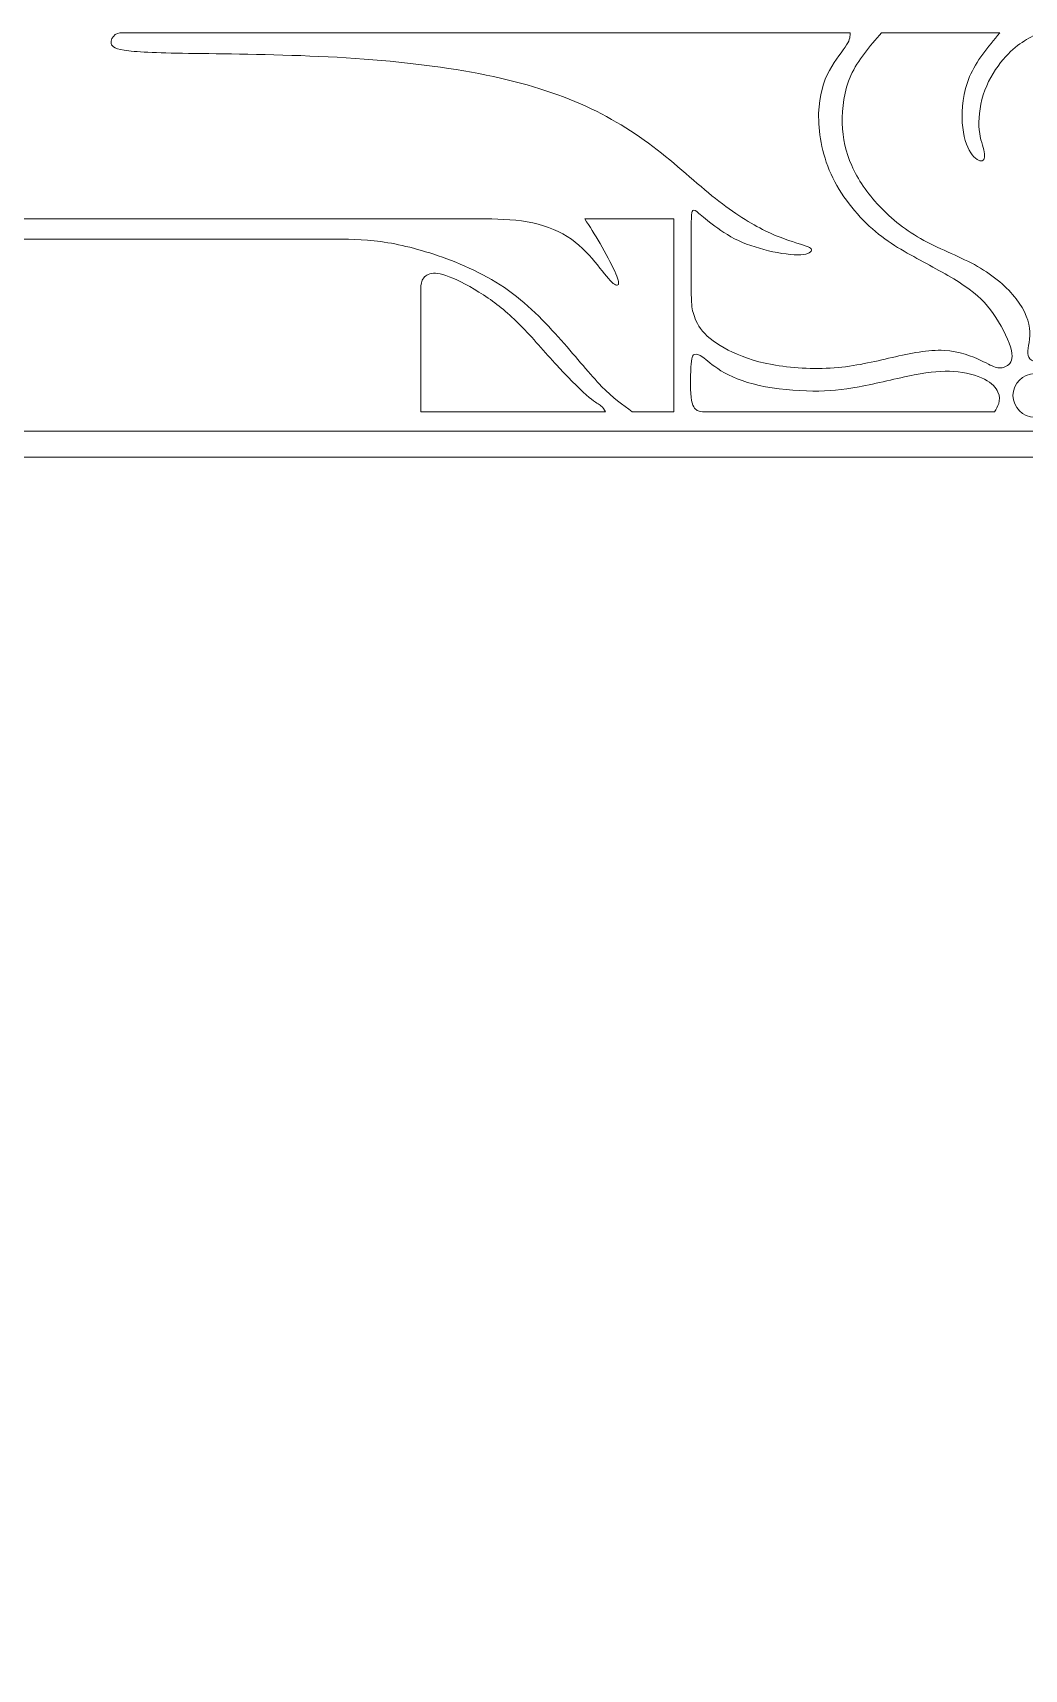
# Model space of a CAD drawing. Header units: millimetres. Extents: x -94 to 94, y -14 to 141.
# Drawn here: x -42.8 to 0.2, y 69.7 to 140.6 of the extents above; entities that cross this region are included whole.
import ezdxf

# ---------------------------------------------------------------- set-up
doc = ezdxf.new("R2010")
doc.units = ezdxf.units.MM
doc.header["$MEASUREMENT"] = 0
doc.layers.add('Layer 1', color=7, linetype='Continuous')

msp = doc.modelspace()

# ---------------------------------------------------------------- linework, layer by layer
at = {"layer": 'Layer 1', "lineweight": 9}
for points in [[(-68.496, 28.624), (69.198, 28.624), (69.198, 123.342), (-68.496, 123.342), (-68.496, 28.624)], [(-67.364, 29.757), (68.065, 29.757), (68.065, 122.209), (-67.364, 122.209), (-67.364, 29.757)]]:
    msp.add_lwpolyline(points, close=True, dxfattribs=at)
msp.add_ellipse((0.609, 124.886), major_axis=(0, 0.944), ratio=1, dxfattribs=at)
for points, knots in [([(-38.827, 140.604), (-38.974, 140.604), (-39.121, 140.604), (-39.239, 140.521), (-39.239, 140.521), (-39.357, 140.438), (-39.446, 140.273), (-39.415, 140.135), (-39.415, 140.135), (-39.383, 139.997), (-39.231, 139.887), (-38.657, 139.819), (-38.657, 139.819), (-38.083, 139.751), (-37.086, 139.724), (-35.495, 139.701), (-35.495, 139.701), (-33.904, 139.677), (-31.717, 139.656), (-29.625, 139.538), (-29.625, 139.538), (-27.533, 139.42), (-25.535, 139.205), (-23.802, 138.891), (-23.802, 138.891), (-22.069, 138.576), (-20.601, 138.162), (-19.319, 137.624), (-19.319, 137.624), (-18.037, 137.087), (-16.941, 136.426), (-15.942, 135.671), (-15.942, 135.671), (-14.943, 134.916), (-14.041, 134.067), (-13.228, 133.419), (-13.228, 133.419), (-12.416, 132.772), (-11.692, 132.326), (-11.076, 132.024), (-11.076, 132.024), (-10.46, 131.723), (-9.951, 131.566), (-9.608, 131.458), (-9.608, 131.458), (-9.264, 131.351), (-9.086, 131.293), (-9.068, 131.206), (-9.068, 131.206), (-9.049, 131.12), (-9.191, 131.004), (-9.532, 130.983), (-9.532, 130.983), (-9.873, 130.962), (-10.413, 131.036), (-10.934, 131.159), (-10.934, 131.159), (-11.456, 131.282), (-11.959, 131.455), (-12.397, 131.678), (-12.397, 131.678), (-12.835, 131.901), (-13.207, 132.174), (-13.48, 132.391), (-13.48, 132.391), (-13.753, 132.609), (-13.926, 132.771), (-14.038, 132.85), (-14.038, 132.85), (-14.151, 132.929), (-14.204, 132.924), (-14.235, 132.857), (-14.235, 132.857), (-14.267, 132.791), (-14.277, 132.664), (-14.282, 132.006), (-14.282, 132.006), (-14.288, 131.348), (-14.288, 130.159), (-14.28, 129.496), (-14.28, 129.496), (-14.272, 128.834), (-14.256, 128.697), (-14.196, 128.48), (-14.196, 128.48), (-14.135, 128.262), (-14.031, 127.963), (-13.789, 127.675), (-13.789, 127.675), (-13.548, 127.386), (-13.171, 127.109), (-12.678, 126.854), (-12.678, 126.854), (-12.185, 126.6), (-11.577, 126.369), (-10.777, 126.222), (-10.777, 126.222), (-9.977, 126.076), (-8.986, 126.013), (-8.085, 126.081), (-8.085, 126.081), (-7.183, 126.149), (-6.37, 126.348), (-5.573, 126.529), (-5.573, 126.529), (-4.776, 126.71), (-3.994, 126.873), (-3.323, 126.839), (-3.323, 126.839), (-2.652, 126.804), (-2.091, 126.574), (-1.732, 126.406), (-1.732, 126.406), (-1.373, 126.238), (-1.215, 126.133), (-1.05, 126.094), (-1.05, 126.094), (-0.885, 126.055), (-0.712, 126.081), (-0.571, 126.183), (-0.571, 126.183), (-0.429, 126.285), (-0.319, 126.464), (-0.403, 126.838), (-0.403, 126.838), (-0.487, 127.213), (-0.765, 127.785), (-1.071, 128.259), (-1.071, 128.259), (-1.378, 128.734), (-1.714, 129.112), (-2.241, 129.497), (-2.241, 129.497), (-2.768, 129.882), (-3.486, 130.276), (-4.223, 130.674), (-4.223, 130.674), (-4.959, 131.073), (-5.714, 131.476), (-6.427, 132.103), (-6.427, 132.103), (-7.141, 132.73), (-7.812, 133.579), (-8.221, 134.481), (-8.221, 134.481), (-8.63, 135.383), (-8.777, 136.337), (-8.756, 137.113), (-8.756, 137.113), (-8.735, 137.889), (-8.546, 138.487), (-8.289, 138.969), (-8.289, 138.969), (-8.032, 139.452), (-7.707, 139.819), (-7.547, 140.072), (-7.547, 140.072), (-7.387, 140.325), (-7.393, 140.464), (-7.398, 140.604)], [0, 0, 0, 0, 0.02439, 0.02439, 0.02439, 0.02439, 0.04878, 0.04878, 0.04878, 0.04878, 0.073171, 0.073171, 0.073171, 0.073171, 0.097561, 0.097561, 0.097561, 0.097561, 0.121951, 0.121951, 0.121951, 0.121951, 0.146341, 0.146341, 0.146341, 0.146341, 0.170732, 0.170732, 0.170732, 0.170732, 0.195122, 0.195122, 0.195122, 0.195122, 0.219512, 0.219512, 0.219512, 0.219512, 0.243902, 0.243902, 0.243902, 0.243902, 0.268293, 0.268293, 0.268293, 0.268293, 0.292683, 0.292683, 0.292683, 0.292683, 0.317073, 0.317073, 0.317073, 0.317073, 0.341463, 0.341463, 0.341463, 0.341463, 0.365854, 0.365854, 0.365854, 0.365854, 0.390244, 0.390244, 0.390244, 0.390244, 0.414634, 0.414634, 0.414634, 0.414634, 0.439024, 0.439024, 0.439024, 0.439024, 0.463415, 0.463415, 0.463415, 0.463415, 0.487805, 0.487805, 0.487805, 0.487805, 0.512195, 0.512195, 0.512195, 0.512195, 0.536585, 0.536585, 0.536585, 0.536585, 0.560976, 0.560976, 0.560976, 0.560976, 0.585366, 0.585366, 0.585366, 0.585366, 0.609756, 0.609756, 0.609756, 0.609756, 0.634146, 0.634146, 0.634146, 0.634146, 0.658537, 0.658537, 0.658537, 0.658537, 0.682927, 0.682927, 0.682927, 0.682927, 0.707317, 0.707317, 0.707317, 0.707317, 0.731707, 0.731707, 0.731707, 0.731707, 0.756098, 0.756098, 0.756098, 0.756098, 0.780488, 0.780488, 0.780488, 0.780488, 0.804878, 0.804878, 0.804878, 0.804878, 0.829268, 0.829268, 0.829268, 0.829268, 0.853659, 0.853659, 0.853659, 0.853659, 0.878049, 0.878049, 0.878049, 0.878049, 0.902439, 0.902439, 0.902439, 0.902439, 0.926829, 0.926829, 0.926829, 0.926829, 0.95122, 0.95122, 0.95122, 0.95122, 1, 1, 1, 1]), ([(-6.029, 140.604), (-6.543, 140.013), (-7.057, 139.423), (-7.358, 138.756), (-7.358, 138.756), (-7.66, 138.089), (-7.749, 137.344), (-7.731, 136.681), (-7.731, 136.681), (-7.712, 136.017), (-7.586, 135.435), (-7.322, 134.843), (-7.322, 134.843), (-7.057, 134.25), (-6.653, 133.647), (-6.126, 133.089), (-6.126, 133.089), (-5.599, 132.53), (-4.949, 132.016), (-4.196, 131.605), (-4.196, 131.605), (-3.444, 131.193), (-2.589, 130.884), (-1.874, 130.478), (-1.874, 130.478), (-1.158, 130.071), (-0.581, 129.568), (-0.196, 129.067), (-0.196, 129.067), (0.19, 128.566), (0.384, 128.068), (0.4, 127.638), (0.4, 127.638), (0.415, 127.208), (0.253, 126.846), (0.316, 126.618), (0.316, 126.618), (0.378, 126.39), (0.667, 126.296), (0.942, 126.33), (0.942, 126.33), (1.217, 126.364), (1.48, 126.527), (1.653, 126.917), (1.653, 126.917), (1.826, 127.308), (1.91, 127.927), (1.868, 128.655), (1.868, 128.655), (1.826, 129.384), (1.658, 130.223), (1.603, 131.041), (1.603, 131.041), (1.548, 131.859), (1.605, 132.656), (1.836, 133.409), (1.836, 133.409), (2.067, 134.161), (2.471, 134.869), (3.061, 135.545), (3.061, 135.545), (3.65, 136.222), (4.427, 136.867), (5.344, 137.394), (5.344, 137.394), (6.262, 137.921), (7.321, 138.33), (8.372, 138.647), (8.372, 138.647), (9.424, 138.964), (10.467, 139.19), (11.566, 139.365), (11.566, 139.365), (12.664, 139.541), (13.818, 139.667), (15.655, 139.745), (15.655, 139.745), (17.493, 139.824), (20.015, 139.856), (21.531, 139.882), (21.531, 139.882), (23.046, 139.908), (23.555, 139.929), (23.833, 140.002), (23.833, 140.002), (24.111, 140.076), (24.158, 140.202), (24.153, 140.311), (24.153, 140.311), (24.147, 140.419), (24.089, 140.511), (24.031, 140.604)], [0, 0, 0, 0, 0.041667, 0.041667, 0.041667, 0.041667, 0.083333, 0.083333, 0.083333, 0.083333, 0.125, 0.125, 0.125, 0.125, 0.166667, 0.166667, 0.166667, 0.166667, 0.208333, 0.208333, 0.208333, 0.208333, 0.25, 0.25, 0.25, 0.25, 0.291667, 0.291667, 0.291667, 0.291667, 0.333333, 0.333333, 0.333333, 0.333333, 0.375, 0.375, 0.375, 0.375, 0.416667, 0.416667, 0.416667, 0.416667, 0.458333, 0.458333, 0.458333, 0.458333, 0.5, 0.5, 0.5, 0.5, 0.541667, 0.541667, 0.541667, 0.541667, 0.583333, 0.583333, 0.583333, 0.583333, 0.625, 0.625, 0.625, 0.625, 0.666667, 0.666667, 0.666667, 0.666667, 0.708333, 0.708333, 0.708333, 0.708333, 0.75, 0.75, 0.75, 0.75, 0.791667, 0.791667, 0.791667, 0.791667, 0.833333, 0.833333, 0.833333, 0.833333, 0.875, 0.875, 0.875, 0.875, 0.916667, 0.916667, 0.916667, 0.916667, 1, 1, 1, 1]), ([(-0.908, 140.604), (-1.417, 139.989), (-1.925, 139.375), (-2.214, 138.701), (-2.214, 138.701), (-2.502, 138.027), (-2.57, 137.293), (-2.531, 136.705), (-2.531, 136.705), (-2.492, 136.118), (-2.345, 135.678), (-2.166, 135.402), (-2.166, 135.402), (-1.988, 135.127), (-1.778, 135.017), (-1.668, 135.054), (-1.668, 135.054), (-1.558, 135.09), (-1.548, 135.274), (-1.605, 135.528), (-1.605, 135.528), (-1.663, 135.782), (-1.789, 136.108), (-1.81, 136.558), (-1.81, 136.558), (-1.831, 137.009), (-1.747, 137.586), (-1.553, 138.108), (-1.553, 138.108), (-1.359, 138.63), (-1.055, 139.096), (-0.764, 139.442), (-0.764, 139.442), (-0.473, 139.788), (-0.195, 140.014), (0.065, 140.187), (0.065, 140.187), (0.324, 140.361), (0.565, 140.482), (0.807, 140.604)], [0, 0, 0, 0, 0.090909, 0.090909, 0.090909, 0.090909, 0.181818, 0.181818, 0.181818, 0.181818, 0.272727, 0.272727, 0.272727, 0.272727, 0.363636, 0.363636, 0.363636, 0.363636, 0.454545, 0.454545, 0.454545, 0.454545, 0.545455, 0.545455, 0.545455, 0.545455, 0.636364, 0.636364, 0.636364, 0.636364, 0.727273, 0.727273, 0.727273, 0.727273, 0.818182, 0.818182, 0.818182, 0.818182, 1, 1, 1, 1]), ([(-23.721, 132.537), (-23.008, 132.537), (-22.295, 132.537), (-21.632, 132.447), (-21.632, 132.447), (-20.969, 132.356), (-20.355, 132.175), (-19.841, 131.888), (-19.841, 131.888), (-19.327, 131.601), (-18.913, 131.208), (-18.578, 130.825), (-18.578, 130.825), (-18.242, 130.442), (-17.985, 130.07), (-17.794, 129.866), (-17.794, 129.866), (-17.602, 129.661), (-17.476, 129.624), (-17.437, 129.695), (-17.437, 129.695), (-17.398, 129.766), (-17.445, 129.944), (-17.594, 130.269), (-17.594, 130.269), (-17.744, 130.594), (-17.996, 131.066), (-18.229, 131.469), (-18.229, 131.469), (-18.462, 131.871), (-18.677, 132.204), (-18.892, 132.537)], [0, 0, 0, 0, 0.111111, 0.111111, 0.111111, 0.111111, 0.222222, 0.222222, 0.222222, 0.222222, 0.333333, 0.333333, 0.333333, 0.333333, 0.444444, 0.444444, 0.444444, 0.444444, 0.555556, 0.555556, 0.555556, 0.555556, 0.666667, 0.666667, 0.666667, 0.666667, 0.777778, 0.777778, 0.777778, 0.777778, 1, 1, 1, 1]), ([(-18.892, 132.537), (-18.892, 132.537), (-15.038, 132.537), (-15.038, 132.537), (-15.038, 132.537), (-15.038, 132.537), (-15.038, 124.176), (-15.038, 124.176), (-15.038, 124.176), (-15.038, 124.176), (-16.831, 124.176), (-16.831, 124.176)], [0, 0, 0, 0, 0.25, 0.25, 0.25, 0.25, 0.5, 0.5, 0.5, 0.5, 1, 1, 1, 1]), ([(-30.186, 131.657), (-29.489, 131.664), (-28.792, 131.672), (-28.021, 131.587), (-28.021, 131.587), (-27.25, 131.502), (-26.406, 131.323), (-25.428, 131.001), (-25.428, 131.001), (-24.45, 130.678), (-23.339, 130.212), (-22.376, 129.556), (-22.376, 129.556), (-21.414, 128.901), (-20.602, 128.056), (-19.912, 127.278), (-19.912, 127.278), (-19.223, 126.499), (-18.656, 125.786), (-18.163, 125.28), (-18.163, 125.28), (-17.67, 124.774), (-17.251, 124.475), (-16.831, 124.176)], [0, 0, 0, 0, 0.142857, 0.142857, 0.142857, 0.142857, 0.285714, 0.285714, 0.285714, 0.285714, 0.428571, 0.428571, 0.428571, 0.428571, 0.571429, 0.571429, 0.571429, 0.571429, 0.714286, 0.714286, 0.714286, 0.714286, 1, 1, 1, 1]), ([(-26.002, 129.383), (-26, 129.556), (-25.997, 129.729), (-25.932, 129.875), (-25.932, 129.875), (-25.866, 130.02), (-25.738, 130.138), (-25.532, 130.171), (-25.532, 130.171), (-25.326, 130.204), (-25.043, 130.151), (-24.612, 129.967), (-24.612, 129.967), (-24.18, 129.782), (-23.601, 129.464), (-23.079, 129.107), (-23.079, 129.107), (-22.558, 128.749), (-22.093, 128.35), (-21.582, 127.822), (-21.582, 127.822), (-21.071, 127.294), (-20.512, 126.636), (-19.996, 126.076), (-19.996, 126.076), (-19.479, 125.516), (-19.005, 125.055), (-18.705, 124.803), (-18.705, 124.803), (-18.404, 124.551), (-18.279, 124.509), (-18.189, 124.44), (-18.189, 124.44), (-18.1, 124.37), (-18.048, 124.273), (-17.996, 124.176)], [0, 0, 0, 0, 0.1, 0.1, 0.1, 0.1, 0.2, 0.2, 0.2, 0.2, 0.3, 0.3, 0.3, 0.3, 0.4, 0.4, 0.4, 0.4, 0.5, 0.5, 0.5, 0.5, 0.6, 0.6, 0.6, 0.6, 0.7, 0.7, 0.7, 0.7, 0.8, 0.8, 0.8, 0.8, 1, 1, 1, 1]), ([(-26.002, 129.383), (-26.002, 129.383), (-26.002, 124.176), (-26.002, 124.176), (-26.002, 124.176), (-26.002, 124.176), (-17.996, 124.176), (-17.996, 124.176)], [0, 0, 0, 0, 0.333333, 0.333333, 0.333333, 0.333333, 1, 1, 1, 1]), ([(-13.721, 124.176), (-13.816, 124.176), (-13.91, 124.176), (-14.015, 124.235), (-14.015, 124.235), (-14.12, 124.293), (-14.235, 124.41), (-14.284, 124.81), (-14.284, 124.81), (-14.332, 125.21), (-14.314, 125.895), (-14.281, 126.255), (-14.281, 126.255), (-14.248, 126.616), (-14.201, 126.653), (-14.126, 126.666), (-14.126, 126.666), (-14.052, 126.679), (-13.949, 126.668), (-13.782, 126.548), (-13.782, 126.548), (-13.614, 126.427), (-13.38, 126.196), (-12.989, 125.959), (-12.989, 125.959), (-12.597, 125.722), (-12.046, 125.478), (-11.329, 125.319), (-11.329, 125.319), (-10.612, 125.161), (-9.728, 125.087), (-9.013, 125.077), (-9.013, 125.077), (-8.297, 125.066), (-7.749, 125.119), (-7.008, 125.26), (-7.008, 125.26), (-6.268, 125.402), (-5.334, 125.633), (-4.616, 125.773), (-4.616, 125.773), (-3.898, 125.913), (-3.394, 125.963), (-2.896, 125.924), (-2.896, 125.924), (-2.398, 125.884), (-1.905, 125.756), (-1.572, 125.588), (-1.572, 125.588), (-1.239, 125.42), (-1.066, 125.213), (-0.985, 125.028), (-0.985, 125.028), (-0.904, 124.844), (-0.914, 124.681), (-0.955, 124.543), (-0.955, 124.543), (-0.995, 124.405), (-1.066, 124.29), (-1.137, 124.176)], [0, 0, 0, 0, 0.0625, 0.0625, 0.0625, 0.0625, 0.125, 0.125, 0.125, 0.125, 0.1875, 0.1875, 0.1875, 0.1875, 0.25, 0.25, 0.25, 0.25, 0.3125, 0.3125, 0.3125, 0.3125, 0.375, 0.375, 0.375, 0.375, 0.4375, 0.4375, 0.4375, 0.4375, 0.5, 0.5, 0.5, 0.5, 0.5625, 0.5625, 0.5625, 0.5625, 0.625, 0.625, 0.625, 0.625, 0.6875, 0.6875, 0.6875, 0.6875, 0.75, 0.75, 0.75, 0.75, 0.8125, 0.8125, 0.8125, 0.8125, 0.875, 0.875, 0.875, 0.875, 1, 1, 1, 1])]:
    msp.add_open_spline(points, degree=3, knots=knots, dxfattribs=at)
for points in [[(-38.827, 140.604), (-38.827, 140.604), (-7.398, 140.604), (-7.398, 140.604)], [(-6.029, 140.604), (-6.029, 140.604), (-0.908, 140.604), (-0.908, 140.604)], [(-23.721, 132.537), (-23.721, 132.537), (-62.418, 132.537), (-62.418, 132.537)], [(-30.186, 131.657), (-30.186, 131.657), (-62.418, 131.657), (-62.418, 131.657)], [(-13.721, 124.176), (-13.721, 124.176), (-1.137, 124.176), (-1.137, 124.176)]]:
    msp.add_open_spline(points, degree=3, dxfattribs=at)

doc.saveas('drawing.dxf')
